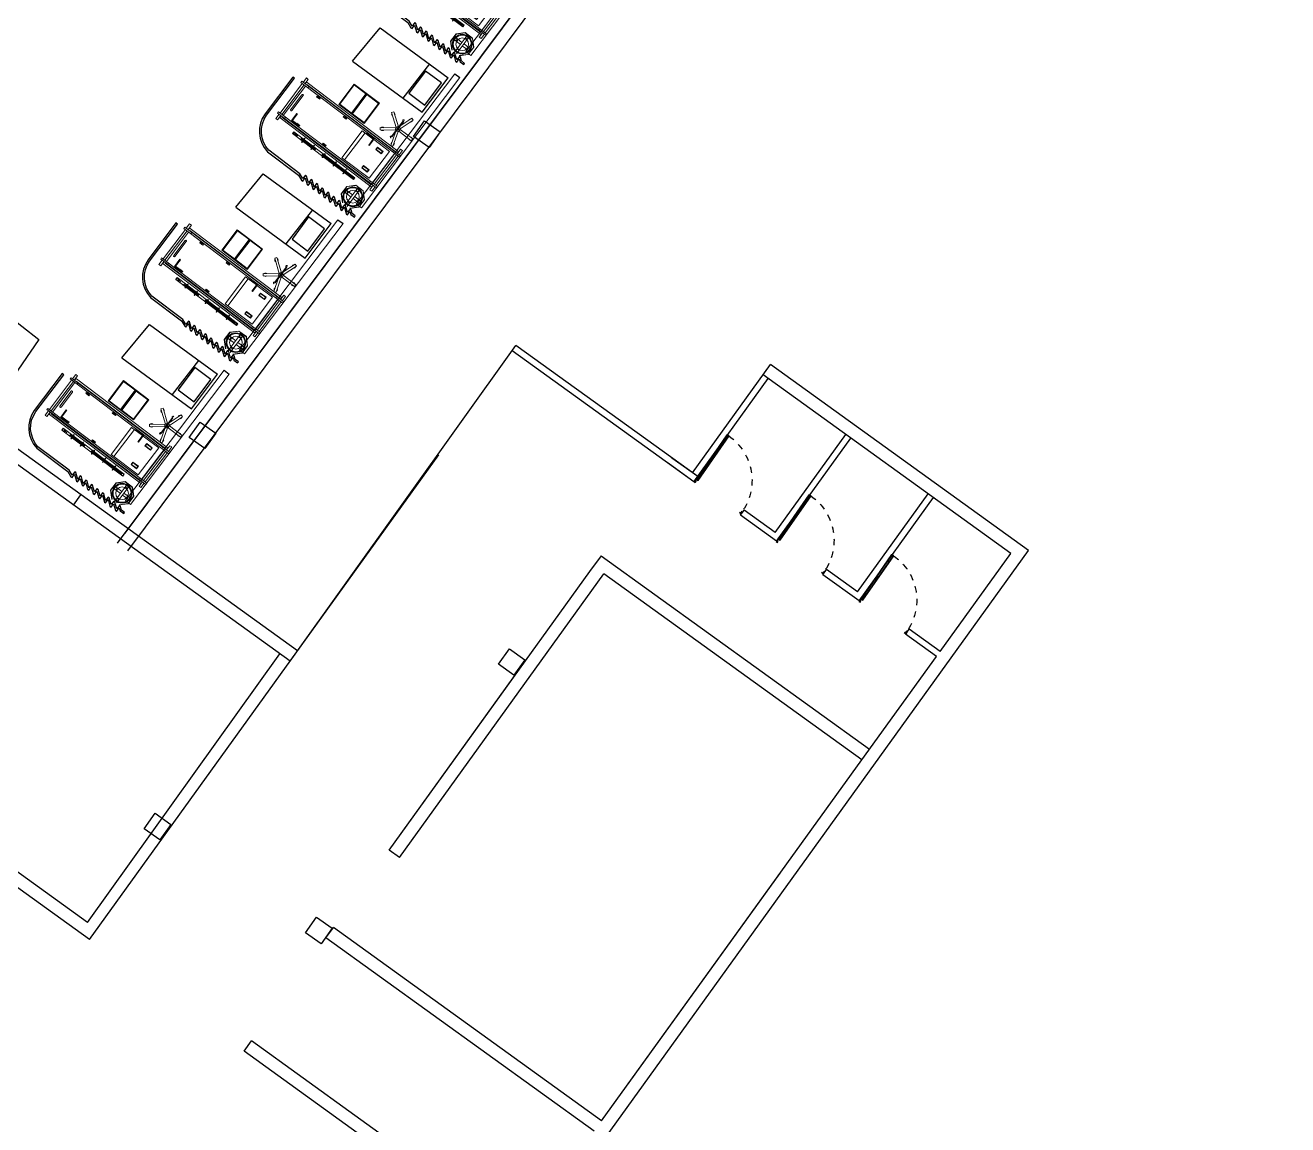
# Model space of a CAD drawing. Header units: metres. Extents: x 141303 to 146299, y 125960 to 127091.
# Drawn here: x 144685.91 to 144705.76, y 126061.99 to 126079.29 of the extents above; entities that cross this region are included whole.
import ezdxf

# ---------------------------------------------------------------- set-up
doc = ezdxf.new("R2010")
doc.units = ezdxf.units.M
doc.header["$MEASUREMENT"] = 0
for name, pattern in [('C05 _MOB-EQUIP URGENCIAS Y TOCOCIRUGÍA$0$006_URGENCIAS & TOCOCIRUGÍA$0$03.-PRIMER NIVEL GENERAL$0$XR-PLANTA 3ER NIVEL$0$DASHED', [19.05, 12.7, -6.35]), ('C05 _MOB-EQUIP URGENCIAS Y TOCOCIRUGÍA$0$006_URGENCIAS & TOCOCIRUGÍA$0$03.-PRIMER NIVEL GENERAL$0$XR-PLANTA 3ER NIVEL$0$DASHED2', [0.375, 0.25, -0.125]), ('C08_MUROS SERVICIOS$0$HIDDE100', [0.16, 0.1, -0.06])]:
    doc.linetypes.add(name, pattern=pattern)
doc.layers.add('FURNITURE', color=6, linetype='Continuous')
doc.layers.add('new column', color=4, linetype='Continuous', lineweight=25)
doc.layers.add('NVMI_WALL', color=7, linetype='Continuous', lineweight=30)
doc.layers.get('0').off()

# ---------------------------------------------------------------- blocks, each defined once
blk = doc.blocks.new('C05 _MOB-EQUIP URGENCIAS Y TOCOCIRUGÍA$0$cortina antibacterial')
blk.add_lwpolyline([(300.266, -580.673), (300.266, -580.651), (300.266, -580.673), (300.199, -580.673), (300.266, -580.761), (300.266, -580.783), (300.199, -580.783), (300.266, -580.871), (300.266, -580.893), (300.199, -580.893), (300.266, -580.981), (300.266, -581.003), (300.199, -581.003), (300.266, -581.091), (300.266, -581.113), (300.199, -581.113), (300.266, -581.201), (300.266, -581.223), (300.199, -581.223), (300.231, -581.309), (300.231, -581.921, 0.354939), (300.651, -582.281), (301.378, -582.281), (301.378, -582.311), (300.651, -582.311, -0.359051), (300.201, -581.921), (300.201, -581.313), (300.166, -581.223), (300.166, -581.201), (300.233, -581.201), (300.166, -581.113), (300.166, -581.091), (300.233, -581.091), (300.166, -581.003), (300.166, -580.981), (300.233, -580.981), (300.166, -580.893), (300.166, -580.871), (300.233, -580.871), (300.166, -580.783), (300.166, -580.761), (300.233, -580.761), (300.166, -580.673), (300.166, -580.651), (300.233, -580.651), (300.166, -580.563), (300.166, -580.541), (300.233, -580.541), (300.166, -580.453), (300.166, -580.431), (300.233, -580.431), (300.166, -580.343), (300.166, -580.321), (300.233, -580.321), (300.205, -580.281), (300.205, -580.211), (300.227, -580.211), (300.227, -580.274), (300.266, -580.321), (300.266, -580.343), (300.199, -580.343), (300.266, -580.431), (300.266, -580.453), (300.199, -580.453), (300.266, -580.541), (300.266, -580.563), (300.199, -580.563), (300.266, -580.651)], format="xyb")
blk = doc.blocks.new('bed ward')
at = {"layer": 'FURNITURE'}
for p, q in [((142390.8, 126644.899), (142391.223, 126645.43)), ((142391.223, 126645.43), (142392.307, 126644.667)), ((142390.8, 126644.899), (142391.91, 126644.116)), ((142392.007, 126644.879), (142391.6, 126644.335)), ((142391.91, 126644.116), (142392.307, 126644.667)), ((142392.41, 126644.731), (142392.492, 126644.674))]:
    blk.add_line(p, q, dxfattribs=at)
at = {"layer": 'FURNITURE', "lineweight": 0}
for p, q in [((142390.901, 126642.653, 310.935), (142392.41, 126644.731, 310.935)), ((142392.492, 126644.674, 310.935), (142390.981, 126642.594, 310.935)), ((142391.441, 126643.721, 310.935), (142391.621, 126643.968, 310.935)), ((142390.981, 126642.594, 310.935), (142390.901, 126642.653, 310.935))]:
    blk.add_line(p, q, dxfattribs=at)
at = {"layer": 'FURNITURE', "linetype": 'Continuous', "lineweight": 0}
for p, q in [((142390.016, 126644.532, 310.935), (142389.675, 126644.062, 310.935)), ((142390.044, 126644.511, 310.935), (142389.703, 126644.042, 310.935)), ((142390.068, 126644.493, 310.935), (142389.727, 126644.024, 310.935)), ((142390.006, 126644.569, 310.935), (142389.991, 126644.549, 310.935)), ((142389.991, 126644.549, 310.935), (142391.569, 126643.403, 310.935)), ((142390.006, 126644.569, 310.935), (142391.583, 126643.423, 310.935)), ((142390.08, 126644.621, 310.935), (142390.03, 126644.551, 310.935)), ((142390.109, 126644.6, 310.935), (142390.058, 126644.53, 310.935)), ((142390.077, 126644.549, 310.935), (142390.061, 126644.528, 310.935)), ((142390.08, 126644.621, 310.935), (142390.109, 126644.6, 310.935)), ((142390.086, 126644.518, 310.935), (142390.082, 126644.513, 310.935)), ((142390.086, 126644.518, 310.935), (142391.51, 126643.483, 310.935)), ((142390.091, 126644.551, 310.935), (142391.539, 126643.499, 310.935)), ((142390.117, 126644.487, 310.935), (142390.103, 126644.468, 310.935)), ((142390.596, 126644.216, 310.935), (142390.831, 126644.54, 310.935)), ((142390.61, 126644.219, 310.935), (142390.834, 126644.526, 310.935)), ((142390.831, 126644.54, 310.935), (142391.236, 126644.246, 310.935)), ((142390.834, 126644.526, 310.935), (142391.02, 126644.391, 310.935)), ((142390.014, 126644.357, 310.935), (142389.84, 126644.118, 310.935)), ((142390.033, 126644.343, 310.935), (142389.859, 126644.104, 310.935)), ((142390.254, 126644.34, 310.935), (142390.245, 126644.328, 310.935)), ((142390.245, 126644.328, 310.935), (142390.294, 126644.292, 310.935)), ((142390.254, 126644.34, 310.935), (142390.303, 126644.304, 310.935)), ((142390.303, 126644.304, 310.935), (142390.294, 126644.292, 310.935)), ((142390.796, 126644.083, 310.935), (142391.02, 126644.391, 310.935)), ((142390.799, 126644.069, 310.935), (142391.034, 126644.393, 310.935)), ((142390.812, 126644.072, 310.935), (142391.036, 126644.379, 310.935)), ((142390.999, 126643.936, 310.935), (142391.222, 126644.244, 310.935)), ((142391.001, 126643.923, 310.935), (142391.236, 126644.246, 310.935)), ((142391.036, 126644.379, 310.935), (142391.222, 126644.244, 310.935)), ((142389.661, 126644.043, 310.935), (142389.61, 126643.973, 310.935)), ((142389.651, 126644.08, 310.935), (142389.637, 126644.06, 310.935)), ((142389.637, 126644.06, 310.935), (142391.214, 126642.914, 310.935)), ((142389.651, 126644.08, 310.935), (142391.228, 126642.934, 310.935)), ((142389.94, 126644.061, 310.935), (142389.858, 126643.948, 310.935)), ((142389.949, 126644.055, 310.935), (142389.873, 126643.95, 310.935)), ((142389.94, 126644.061, 310.935), (142389.949, 126644.055, 310.935)), ((142390.596, 126644.216, 310.935), (142391.001, 126643.923, 310.935)), ((142390.61, 126644.219, 310.935), (142390.796, 126644.083, 310.935)), ((142390.812, 126644.072, 310.935), (142390.999, 126643.936, 310.935)), ((142389.61, 126643.973, 310.935), (142389.639, 126643.953, 310.935)), ((142389.689, 126644.022, 310.935), (142389.639, 126643.953, 310.935)), ((142389.692, 126644.02, 310.935), (142389.677, 126643.999, 310.935)), ((142389.679, 126643.985, 310.935), (142391.13, 126642.931, 310.935)), ((142389.713, 126644.005, 310.935), (142389.706, 126643.995, 310.935)), ((142389.706, 126643.995, 310.935), (142391.13, 126642.961, 310.935)), ((142389.762, 126643.999, 310.935), (142389.748, 126643.979, 310.935)), ((142389.858, 126643.948, 310.935), (142389.98, 126643.859, 310.935)), ((142389.873, 126643.95, 310.935), (142389.937, 126643.904, 310.935)), ((142389.939, 126643.907, 310.935), (142389.93, 126643.895, 310.935)), ((142389.939, 126643.907, 310.935), (142389.989, 126643.871, 310.935)), ((142389.989, 126643.871, 310.935), (142389.98, 126643.859, 310.935)), ((142390.675, 126644.034, 310.935), (142390.666, 126644.022, 310.935)), ((142390.666, 126644.022, 310.935), (142390.716, 126643.986, 310.935)), ((142390.675, 126644.034, 310.935), (142390.725, 126643.998, 310.935)), ((142390.725, 126643.998, 310.935), (142390.716, 126643.986, 310.935)), ((142390.537, 126643.265, 310.935), (142389.878, 126643.743, 310.935)), ((142390.558, 126643.293, 310.935), (142389.899, 126643.772, 310.935)), ((142390.007, 126643.668, 310.935), (142390.009, 126643.67, 310.935)), ((142390.007, 126643.668, 310.935), (142390.052, 126643.639, 310.935)), ((142390.009, 126643.67, 310.935), (142390.053, 126643.642, 310.935)), ((142390.089, 126643.612, 310.935), (142390.009, 126643.67, 310.935)), ((142390.046, 126643.643, 310.935), (142390.091, 126643.614, 310.935)), ((142390.973, 126643.806, 310.935), (142390.661, 126643.376, 310.935)), ((142391.017, 126643.775, 310.935), (142390.704, 126643.344, 310.935)), ((142390.973, 126643.806, 310.935), (142391.148, 126643.68, 310.935)), ((142391.038, 126643.766, 310.935), (142391.047, 126643.779, 310.935)), ((142391.087, 126643.731, 310.935), (142391.038, 126643.766, 310.935)), ((142391.169, 126643.69, 310.935), (142391.047, 126643.779, 310.935)), ((142391.078, 126643.583, 310.935), (142391.153, 126643.687, 310.935)), ((142391.087, 126643.731, 310.935), (142391.096, 126643.743, 310.935)), ((142391.087, 126643.577, 310.935), (142391.169, 126643.69, 310.935)), ((142391.153, 126643.687, 310.935), (142391.09, 126643.734, 310.935)), ((142391.157, 126643.673, 310.935), (142391.405, 126643.492, 310.935)), ((142390.157, 126643.559, 310.935), (142390.158, 126643.562, 310.935)), ((142390.157, 126643.559, 310.935), (142390.201, 126643.531, 310.935)), ((142390.238, 126643.503, 310.935), (142390.158, 126643.562, 310.935)), ((142390.158, 126643.562, 310.935), (142390.203, 126643.533, 310.935)), ((142390.194, 126643.532, 310.935), (142390.238, 126643.503, 310.935)), ((142390.196, 126643.534, 310.935), (142390.24, 126643.506, 310.935)), ((142390.238, 126643.503, 310.935), (142390.24, 126643.506, 310.935)), ((142390.361, 126643.601, 310.935), (142390.352, 126643.589, 310.935)), ((142390.352, 126643.589, 310.935), (142390.401, 126643.553, 310.935)), ((142390.361, 126643.601, 310.935), (142390.41, 126643.565, 310.935)), ((142390.41, 126643.565, 310.935), (142390.401, 126643.553, 310.935)), ((142391.087, 126643.577, 310.935), (142391.078, 126643.583, 310.935)), ((142391.405, 126643.492, 310.935), (142391.093, 126643.062, 310.935)), ((142391.492, 126643.459, 310.935), (142391.13, 126642.961, 310.935)), ((142391.517, 126643.441, 310.935), (142391.176, 126642.972, 310.935)), ((142391.216, 126643.555, 310.935), (142391.189, 126643.518, 310.935)), ((142391.189, 126643.518, 310.935), (142391.278, 126643.453, 310.935)), ((142391.217, 126643.546, 310.935), (142391.197, 126643.519, 310.935)), ((142391.197, 126643.519, 310.935), (142391.276, 126643.461, 310.935)), ((142391.216, 126643.555, 310.935), (142391.305, 126643.49, 310.935)), ((142391.217, 126643.546, 310.935), (142391.296, 126643.489, 310.935)), ((142391.296, 126643.489, 310.935), (142391.276, 126643.461, 310.935)), ((142391.305, 126643.49, 310.935), (142391.278, 126643.453, 310.935)), ((142391.472, 126643.504, 310.935), (142391.458, 126643.484, 310.935)), ((142391.51, 126643.483, 310.935), (142391.506, 126643.478, 310.935)), ((142391.541, 126643.485, 310.935), (142391.526, 126643.464, 310.935)), ((142391.581, 126643.53, 310.935), (142391.531, 126643.461, 310.935)), ((142391.61, 126643.51, 310.935), (142391.559, 126643.44, 310.935)), ((142391.581, 126643.53, 310.935), (142391.61, 126643.51, 310.935)), ((142390.508, 126643.304, 310.935), (142390.51, 126643.306, 310.935)), ((142390.508, 126643.304, 310.935), (142390.552, 126643.276, 310.935)), ((142390.51, 126643.306, 310.935), (142390.554, 126643.278, 310.935)), ((142390.59, 126643.248, 310.935), (142390.51, 126643.306, 310.935)), ((142390.545, 126643.276, 310.935), (142390.59, 126643.248, 310.935)), ((142390.547, 126643.279, 310.935), (142390.591, 126643.251, 310.935)), ((142390.549, 126643.281, 310.935), (142390.571, 126643.312, 310.935)), ((142390.59, 126643.248, 310.935), (142390.591, 126643.251, 310.935)), ((142390.661, 126643.376, 310.935), (142391.093, 126643.062, 310.935)), ((142391.002, 126643.26, 310.935), (142390.975, 126643.223, 310.935)), ((142391.003, 126643.252, 310.935), (142390.983, 126643.224, 310.935)), ((142391.002, 126643.26, 310.935), (142391.091, 126643.196, 310.935)), ((142391.003, 126643.252, 310.935), (142391.083, 126643.194, 310.935)), ((142391.545, 126643.421, 310.935), (142391.204, 126642.952, 310.935)), ((142391.583, 126643.423, 310.935), (142391.569, 126643.403, 310.935)), ((142390.667, 126643.188, 310.935), (142390.669, 126643.191, 310.935)), ((142390.667, 126643.188, 310.935), (142390.711, 126643.16, 310.935)), ((142390.669, 126643.191, 310.935), (142390.713, 126643.163, 310.935)), ((142390.749, 126643.133, 310.935), (142390.669, 126643.191, 310.935)), ((142390.704, 126643.161, 310.935), (142390.749, 126643.133, 310.935)), ((142390.706, 126643.163, 310.935), (142390.75, 126643.135, 310.935)), ((142390.749, 126643.133, 310.935), (142390.75, 126643.135, 310.935)), ((142390.975, 126643.223, 310.935), (142391.064, 126643.158, 310.935)), ((142390.983, 126643.224, 310.935), (142391.063, 126643.167, 310.935)), ((142391.083, 126643.194, 310.935), (142391.063, 126643.167, 310.935)), ((142391.091, 126643.196, 310.935), (142391.064, 126643.158, 310.935)), ((142390.66, 126642.811, 310.935), (142390.746, 126642.929, 310.935)), ((142390.663, 126642.808, 310.935), (142390.749, 126642.926, 310.935)), ((142390.691, 126642.853, 310.935), (142390.748, 126642.812, 310.935)), ((142390.704, 126642.844, 310.935), (142390.727, 126642.877, 310.935)), ((142390.707, 126642.842, 310.935), (142390.73, 126642.874, 310.935)), ((142390.707, 126642.857, 310.935), (142390.717, 126642.869, 310.935)), ((142390.707, 126642.857, 310.935), (142390.711, 126642.854, 310.935)), ((142390.715, 126642.886, 310.935), (142390.772, 126642.845, 310.935)), ((142390.717, 126642.869, 310.935), (142390.72, 126642.867, 310.935)), ((142390.719, 126642.858, 310.935), (142390.729, 126642.851, 310.935)), ((142390.727, 126642.877, 310.935), (142390.73, 126642.874, 310.935)), ((142390.743, 126642.816, 310.935), (142390.767, 126642.849, 310.935)), ((142390.746, 126642.929, 310.935), (142390.888, 126642.951, 310.935)), ((142390.746, 126642.925, 310.935), (142390.889, 126642.947, 310.935)), ((142390.886, 126642.948, 310.935), (142391.004, 126642.862, 310.935)), ((142390.888, 126642.951, 310.935), (142391.006, 126642.866, 310.935)), ((142390.89, 126642.864, 310.935), (142390.931, 126642.921, 310.935)), ((142390.89, 126642.864, 310.935), (142390.923, 126642.84, 310.935)), ((142390.893, 126642.869, 310.935), (142390.926, 126642.845, 310.935)), ((142390.923, 126642.84, 310.935), (142390.964, 126642.896, 310.935)), ((142391.025, 126642.722, 310.935), (142391.002, 126642.865, 310.935)), ((142391.029, 126642.723, 310.935), (142391.006, 126642.866, 310.935)), ((142391.117, 126643.015, 310.935), (142391.103, 126642.996, 310.935)), ((142391.162, 126642.953, 310.935), (142391.111, 126642.883, 310.935)), ((142391.111, 126642.883, 310.935), (142391.139, 126642.863, 310.935)), ((142391.19, 126642.932, 310.935), (142391.139, 126642.863, 310.935)), ((142391.159, 126642.955, 310.935), (142391.144, 126642.934, 310.935)), ((142391.228, 126642.934, 310.935), (142391.214, 126642.914, 310.935)), ((142390.683, 126642.668, 310.935), (142390.66, 126642.811, 310.935)), ((142390.687, 126642.669, 310.935), (142390.664, 126642.811, 310.935)), ((142390.704, 126642.844, 310.935), (142390.707, 126642.842, 310.935)), ((142390.725, 126642.637, 310.935), (142390.766, 126642.694, 310.935)), ((142390.748, 126642.812, 310.935), (142390.772, 126642.845, 310.935)), ((142390.758, 126642.613, 310.935), (142390.799, 126642.67, 310.935)), ((142390.763, 126642.689, 310.935), (142390.796, 126642.665, 310.935)), ((142390.766, 126642.694, 310.935), (142390.799, 126642.67, 310.935)), ((142390.917, 126642.689, 310.935), (142390.941, 126642.722, 310.935)), ((142390.917, 126642.689, 310.935), (142390.974, 126642.647, 310.935)), ((142390.922, 126642.685, 310.935), (142390.946, 126642.718, 310.935)), ((142390.94, 126642.607, 310.935), (142391.026, 126642.726, 310.935)), ((142390.941, 126642.722, 310.935), (142390.998, 126642.681, 310.935)), ((142390.943, 126642.605, 310.935), (142391.029, 126642.723, 310.935)), ((142390.959, 126642.659, 310.935), (142390.982, 126642.692, 310.935)), ((142390.959, 126642.659, 310.935), (142390.962, 126642.657, 310.935)), ((142390.962, 126642.657, 310.935), (142390.985, 126642.689, 310.935)), ((142390.965, 126642.679, 310.935), (142390.97, 126642.676, 310.935)), ((142390.969, 126642.667, 310.935), (142390.972, 126642.664, 310.935)), ((142390.972, 126642.664, 310.935), (142390.981, 126642.677, 310.935)), ((142390.978, 126642.68, 310.935), (142390.981, 126642.677, 310.935)), ((142390.982, 126642.692, 310.935), (142390.985, 126642.689, 310.935)), ((142390.8, 126642.586, 310.935), (142390.943, 126642.609, 310.935)), ((142390.801, 126642.582, 310.935), (142390.943, 126642.605, 310.935))]:
    blk.add_line(p, q, dxfattribs=at)
at = {"layer": 'FURNITURE', "linetype": 'C05 _MOB-EQUIP URGENCIAS Y TOCOCIRUGÍA$0$006_URGENCIAS & TOCOCIRUGÍA$0$03.-PRIMER NIVEL GENERAL$0$XR-PLANTA 3ER NIVEL$0$DASHED2', "lineweight": 0}
for p, q in [((142389.878, 126643.743, 310.935), (142389.899, 126643.772, 310.935)), ((142389.883, 126643.746, 310.935), (142389.898, 126643.766, 310.935)), ((142389.906, 126643.726, 310.935), (142389.884, 126643.742, 310.935)), ((142389.924, 126643.75, 310.935), (142389.902, 126643.767, 310.935)), ((142389.91, 126643.727, 310.935), (142389.924, 126643.747, 310.935)), ((142390.544, 126643.274, 310.935), (142389.914, 126643.732, 310.935)), ((142390.551, 126643.283, 310.935), (142389.92, 126643.741, 310.935)), ((142390.023, 126643.61, 310.935), (142390.045, 126643.64, 310.935)), ((142390.045, 126643.64, 310.935), (142390.089, 126643.612, 310.935)), ((142390.048, 126643.645, 310.935), (142390.07, 126643.675, 310.935)), ((142390.053, 126643.642, 310.935), (142390.075, 126643.672, 310.935)), ((142390.075, 126643.672, 310.935), (142390.07, 126643.675, 310.935)), ((142390.027, 126643.607, 310.935), (142390.023, 126643.61, 310.935)), ((142390.027, 126643.607, 310.935), (142390.05, 126643.637, 310.935)), ((142390.089, 126643.612, 310.935), (142390.091, 126643.614, 310.935)), ((142390.172, 126643.501, 310.935), (142390.194, 126643.532, 310.935)), ((142390.177, 126643.498, 310.935), (142390.172, 126643.501, 310.935)), ((142390.177, 126643.498, 310.935), (142390.199, 126643.528, 310.935)), ((142390.198, 126643.537, 310.935), (142390.22, 126643.567, 310.935)), ((142390.203, 126643.533, 310.935), (142390.224, 126643.564, 310.935)), ((142390.224, 126643.564, 310.935), (142390.22, 126643.567, 310.935)), ((142390.352, 126643.384, 310.935), (142390.387, 126643.433, 310.935)), ((142390.361, 126643.377, 310.935), (142390.397, 126643.426, 310.935)), ((142390.524, 126643.246, 310.935), (142390.545, 126643.276, 310.935)), ((142390.528, 126643.243, 310.935), (142390.524, 126643.246, 310.935)), ((142390.528, 126643.243, 310.935), (142390.55, 126643.273, 310.935)), ((142390.696, 126643.149, 310.935), (142390.542, 126643.261, 310.935)), ((142390.703, 126643.159, 310.935), (142390.549, 126643.271, 310.935)), ((142390.554, 126643.278, 310.935), (142390.576, 126643.308, 310.935)), ((142390.709, 126643.168, 310.935), (142390.555, 126643.28, 310.935)), ((142390.717, 126643.178, 310.935), (142390.562, 126643.29, 310.935)), ((142390.576, 126643.308, 310.935), (142390.571, 126643.312, 310.935)), ((142390.682, 126643.131, 310.935), (142390.704, 126643.161, 310.935)), ((142390.687, 126643.127, 310.935), (142390.682, 126643.131, 310.935)), ((142390.687, 126643.127, 310.935), (142390.709, 126643.158, 310.935)), ((142390.849, 126643.038, 310.935), (142390.701, 126643.146, 310.935)), ((142390.708, 126643.166, 310.935), (142390.73, 126643.196, 310.935)), ((142390.828, 126643.068, 310.935), (142390.708, 126643.156, 310.935)), ((142390.713, 126643.163, 310.935), (142390.735, 126643.193, 310.935)), ((142390.835, 126643.077, 310.935), (142390.714, 126643.165, 310.935)), ((142390.87, 126643.066, 310.935), (142390.721, 126643.174, 310.935)), ((142390.735, 126643.193, 310.935), (142390.73, 126643.196, 310.935)), ((142390.824, 126643.063, 310.935), (142390.839, 126643.083, 310.935)), ((142390.847, 126643.043, 310.935), (142390.825, 126643.059, 310.935)), ((142390.864, 126643.067, 310.935), (142390.842, 126643.083, 310.935)), ((142390.849, 126643.038, 310.935), (142390.87, 126643.066, 310.935)), ((142390.85, 126643.044, 310.935), (142390.865, 126643.064, 310.935))]:
    blk.add_line(p, q, dxfattribs=at)
at = {"layer": 'FURNITURE', "linetype": 'C05 _MOB-EQUIP URGENCIAS Y TOCOCIRUGÍA$0$006_URGENCIAS & TOCOCIRUGÍA$0$03.-PRIMER NIVEL GENERAL$0$XR-PLANTA 3ER NIVEL$0$DASHED', "lineweight": 0}
for p, q in [((142390.766, 126642.694, 310.935), (142390.89, 126642.864, 310.935)), ((142390.748, 126642.812, 310.935), (142390.816, 126642.762, 310.935)), ((142390.772, 126642.845, 310.935), (142390.84, 126642.796, 310.935)), ((142390.799, 126642.67, 310.935), (142390.923, 126642.84, 310.935)), ((142390.849, 126642.738, 310.935), (142390.917, 126642.689, 310.935)), ((142390.873, 126642.771, 310.935), (142390.941, 126642.722, 310.935))]:
    blk.add_line(p, q, dxfattribs=at)
at = {"layer": 'FURNITURE'}
blk.add_lwpolyline([(142391.695, 126644.412), (142391.949, 126644.229), (142392.204, 126644.583), (142391.95, 126644.766)], close=True, dxfattribs=at)
at = {"layer": 'FURNITURE', "lineweight": 0, "elevation": 310.935}
for points in [[(142391.539, 126643.88), (142391.462, 126644.116), (142391.428, 126644.105), (142391.504, 126643.869)], [(142391.5, 126643.863), (142391.252, 126643.862), (142391.252, 126643.826), (142391.5, 126643.827)], [(142391.546, 126643.812), (142391.746, 126643.666), (142391.768, 126643.695), (142391.567, 126643.841)], [(142391.567, 126643.848), (142391.771, 126643.989), (142391.75, 126644.019), (142391.563, 126643.889)], [(142391.496, 126643.797), (142391.426, 126643.585), (142391.46, 126643.574), (142391.538, 126643.809)]]:
    blk.add_lwpolyline(points, dxfattribs=at)
blk.add_lwpolyline([(142391.632, 126643.983, 2.414214), (142391.621, 126643.969), (142391.614, 126643.974), (142391.434, 126643.726), (142391.441, 126643.721, 2.414214), (142391.43, 126643.706)], format="xyb", dxfattribs=at)
at = {"layer": 'FURNITURE', "linetype": 'C05 _MOB-EQUIP URGENCIAS Y TOCOCIRUGÍA$0$006_URGENCIAS & TOCOCIRUGÍA$0$03.-PRIMER NIVEL GENERAL$0$XR-PLANTA 3ER NIVEL$0$DASHED2', "lineweight": 0}
for centre, radius in [((142389.903, 126643.747, 310.935), 0.000769), ((142389.953, 126643.71, 310.935), 0.003), ((142390.148, 126643.569, 310.935), 0.003), ((142390.601, 126643.24, 310.935), 0.003), ((142390.795, 126643.099, 310.935), 0.003), ((142390.845, 126643.062, 310.935), 0.000769)]:
    blk.add_circle(centre, radius, dxfattribs=at)
at = {"layer": 'FURNITURE', "linetype": 'Continuous', "lineweight": 0}
for radius in [0.155, 0.142, 0.1]:
    blk.add_circle((142390.844, 126642.767, 310.935), radius, dxfattribs=at)
for centre, radius, start, end in [((142390.085, 126644.543, 310.935), 0.01, 54.006, 144.006), ((142390.024, 126644.35, 310.935), 0.012, 324.006, 144.006), ((142389.85, 126644.111, 310.935), 0.012, 144.006, 324.006), ((142389.685, 126643.993, 310.935), 0.01, 144.006, 234.006), ((142391.533, 126643.491, 310.935), 0.01, 324.006, 54.006), ((142390.844, 126642.767, 310.935), 0.149, 144.006, 324.006), ((142391.136, 126642.939, 310.935), 0.01, 234.006, 324.006)]:
    blk.add_arc(centre, radius, start, end, dxfattribs=at)
at = {"layer": 'FURNITURE', "lineweight": 0}
for centre, radius, start, end in [((142391.456, 126644.076, 310.935), 0.027, 149.7619, 246.1412), ((142391.456, 126644.076, 310.935), 0.027, 329.7619, 66.1412), ((142391.288, 126643.844, 310.935), 0.027, 41.943, 138.3224), ((142391.531, 126643.845, 310.935), 0.036, 68.4835, 219.5285), ((142391.531, 126643.845, 310.935), 0.036, 234.006, 54.006), ((142391.531, 126643.845, 310.935), 0.018, 84.006, 204.006), ((142391.531, 126643.845, 310.935), 0.018, 234.006, 54.006), ((142391.731, 126643.983, 310.935), 0.027, 76.5671, 172.9465), ((142391.731, 126643.983, 310.935), 0.027, 256.5671, 352.9465), ((142391.288, 126643.844, 310.935), 0.027, 221.943, 318.3224), ((142391.728, 126643.702, 310.935), 0.027, 185.7848, 282.1642), ((142391.728, 126643.702, 310.935), 0.027, 5.7848, 102.1642), ((142391.455, 126643.614, 310.935), 0.027, 113.508, 209.8874), ((142391.455, 126643.614, 310.935), 0.027, 293.508, 29.8874)]:
    blk.add_arc(centre, radius, start, end, dxfattribs=at)
at = {"layer": 'FURNITURE', "linetype": 'C05 _MOB-EQUIP URGENCIAS Y TOCOCIRUGÍA$0$006_URGENCIAS & TOCOCIRUGÍA$0$03.-PRIMER NIVEL GENERAL$0$XR-PLANTA 3ER NIVEL$0$DASHED2', "lineweight": 0}
for centre, radius, start, end in [((142389.885, 126643.744, 310.935), 0.0025, 144.006, 234.006), ((142389.9, 126643.765, 310.935), 0.0025, 54.006, 144.006), ((142389.908, 126643.728, 310.935), 0.0025, 234.006, 324.006), ((142389.922, 126643.748, 310.935), 0.0025, 324.006, 54.006), ((142390.356, 126643.38, 310.935), 0.0058, 144.006, 324.006), ((142390.392, 126643.429, 310.935), 0.0058, 324.006, 144.006), ((142390.826, 126643.061, 310.935), 0.0025, 144.006, 234.006), ((142390.841, 126643.081, 310.935), 0.0025, 54.006, 144.006), ((142390.863, 126643.065, 310.935), 0.0025, 324.006, 54.006), ((142390.848, 126643.045, 310.935), 0.0025, 234.006, 324.006)]:
    blk.add_arc(centre, radius, start, end, dxfattribs=at)
at = {"layer": 'FURNITURE', "lineweight": 0, "xscale": -1, "rotation": 234.0059966302266}
blk.add_blockref('C05 _MOB-EQUIP URGENCIAS Y TOCOCIRUGÍA$0$cortina antibacterial', (142683.881, 126058.568, 310.935), dxfattribs=at)
blk = doc.blocks.new('C08_MUROS SERVICIOS$0$DOOR 1.20')
at = {"linetype": 'C08_MUROS SERVICIOS$0$HIDDE100'}
blk.add_lwpolyline([(187.586, 86.339, -0.424767), (188.786, 87.579)], format="xyb", dxfattribs=at)
at = {"linetype": 'ByBlock'}
blk.add_lwpolyline([(188.826, 86.379), (188.826, 87.579), (188.786, 87.579), (188.786, 86.379), (188.826, 86.379)], dxfattribs=at)
for points in [[(188.826, 87.559), (188.786, 87.559), (188.786, 87.579), (188.826, 87.579)], [(188.821, 87.41), (188.791, 87.41), (188.791, 87.419), (188.821, 87.419)], [(188.796, 87.419), (188.816, 87.419), (188.816, 87.41), (188.796, 87.41)], [(188.791, 86.999), (188.821, 86.999), (188.821, 86.919), (188.791, 86.919)], [(188.826, 86.379), (188.786, 86.379), (188.786, 86.399), (188.826, 86.399)], [(188.821, 86.469), (188.791, 86.469), (188.791, 86.479), (188.821, 86.479)], [(188.796, 86.479), (188.816, 86.479), (188.816, 86.469), (188.796, 86.469)]]:
    blk.add_lwpolyline(points, close=True)
blk.add_lwpolyline([(188.821, 86.399), (188.821, 87.559), (188.791, 87.559), (188.791, 86.399)], close=True, dxfattribs=at)
for points in [[(187.576, 86.379), (187.576, 86.309), (187.606, 86.309), (187.606, 86.339), (187.586, 86.339), (187.586, 86.379), (187.576, 86.379)], [(188.836, 86.379), (188.836, 86.309), (188.806, 86.309), (188.806, 86.339), (188.826, 86.339), (188.826, 86.379), (188.836, 86.379)]]:
    blk.add_lwpolyline(points)

msp = doc.modelspace()

# ---------------------------------------------------------------- linework, layer by layer
at = {"layer": 'new column'}
for p, q in [((144692.01418, 126077.53672), (144692.18812, 126077.78115)), ((144692.18812, 126077.78115), (144692.43255, 126077.60721)), ((144692.25861, 126077.36278), (144692.01418, 126077.53672)), ((144692.43255, 126077.60721), (144692.25861, 126077.36278)), ((144688.48716, 126072.80041), (144688.6611, 126073.04484)), ((144688.6611, 126073.04484), (144688.90552, 126072.8709)), ((144688.73159, 126072.62647), (144688.48716, 126072.80041)), ((144688.90552, 126072.8709), (144688.73159, 126072.62647)), ((144693.34854, 126069.23534), (144693.52248, 126069.47976)), ((144693.52248, 126069.47976), (144693.7669, 126069.30583)), ((144693.59296, 126069.0614), (144693.34854, 126069.23534)), ((144693.7669, 126069.30583), (144693.59296, 126069.0614)), ((144687.7804, 126066.64619), (144687.95434, 126066.89062)), ((144687.95434, 126066.89062), (144688.19877, 126066.71668)), ((144688.02483, 126066.47225), (144687.7804, 126066.64619)), ((144688.19877, 126066.71668), (144688.02483, 126066.47225)), ((144690.31662, 126065.01335), (144690.49056, 126065.25778)), ((144690.49056, 126065.25778), (144690.73499, 126065.08384)), ((144690.56105, 126064.83941), (144690.31662, 126065.01335)), ((144690.73499, 126065.08384), (144690.56105, 126064.83941))]:
    msp.add_line(p, q, dxfattribs=at)
at = {"layer": 'NVMI_WALL'}
for p, q in [((144687.52179, 126071.01844), (144705.76044, 126095.46132)), ((144687.36149, 126071.13805), (144702.08227, 126090.86638)), ((144687.4811, 126071.29835), (144698.84387, 126086.52638)), ((144690.19077, 126069.44498), (144676.15702, 126079.56017)), ((144690.07446, 126069.28228), (144676.04008, 126079.39792)), ((144690.07446, 126069.28228), (144693.62359, 126074.24696)), ((144696.42372, 126072.10542), (144693.56543, 126074.16561)), ((144696.48219, 126072.18655), (144693.62359, 126074.24696)), ((144696.40107, 126072.24502), (144697.62898, 126073.94861)), ((144701.68516, 126071.02502), (144697.62898, 126073.94861)), ((144696.42372, 126072.10542), (144697.59316, 126073.72789)), ((144701.40597, 126070.97971), (144697.51203, 126073.78637)), ((144697.69904, 126071.30947), (144698.81001, 126072.85082)), ((144697.7217, 126071.16987), (144698.89114, 126072.79234)), ((144686.91888, 126064.90425), (144692.41333, 126072.52722)), ((144696.42372, 126072.10542), (144696.0181, 126072.39778)), ((144696.48219, 126072.18655), (144696.07657, 126072.47891)), ((144686.66662, 126071.73856), (144686.78293, 126071.90127)), ((144686.66662, 126071.73856), (144686.78293, 126071.90127)), ((144698.99702, 126070.37392), (144700.10799, 126071.91526)), ((144699.01967, 126070.23432), (144700.18911, 126071.85679)), ((144697.15383, 126071.57918), (144697.2123, 126071.6603)), ((144697.7217, 126071.16987), (144697.15383, 126071.57918)), ((144697.7217, 126071.16987), (144697.15383, 126071.57918)), ((144697.69904, 126071.30947), (144697.2123, 126071.6603)), ((144697.69904, 126071.30947), (144697.2123, 126071.6603)), ((144684.72667, 126047.49693), (144701.68516, 126071.02502)), ((144694.78857, 126070.69194), (144694.96886, 126070.94207)), ((144694.78857, 126070.69194), (144694.96886, 126070.94207)), ((144699.18241, 126067.89477), (144694.96398, 126070.93531)), ((144700.295, 126069.43837), (144701.40597, 126070.97971)), ((144691.63108, 126066.31126), (144694.78857, 126070.69194)), ((144691.79333, 126066.19432), (144695.00929, 126070.65612)), ((144699.06547, 126067.73252), (144695.00929, 126070.65612)), ((144698.45181, 126070.64363), (144698.51028, 126070.72475)), ((144699.01967, 126070.23432), (144698.45181, 126070.64363)), ((144699.01967, 126070.23432), (144698.45181, 126070.64363)), ((144698.99702, 126070.37392), (144698.51028, 126070.72475)), ((144698.99702, 126070.37392), (144698.51028, 126070.72475)), ((144699.74979, 126069.70807), (144699.80826, 126069.7892)), ((144700.295, 126069.43837), (144699.80826, 126069.7892)), ((144700.23653, 126069.35724), (144699.74979, 126069.70807)), ((144700.23653, 126069.35724), (144699.74979, 126069.70807)), ((144686.88999, 126065.17161), (144689.91221, 126069.39922)), ((144699.06547, 126067.73252), (144700.23653, 126069.35724)), ((144691.63108, 126066.31126), (144693.6776, 126069.15059)), ((144691.63108, 126066.31126), (144693.6776, 126069.15059)), ((144686.91888, 126064.90425), (144681.16346, 126069.05261)), ((144688.75161, 126067.77439), (144688.75036, 126067.77529)), ((144694.97243, 126062.05387), (144699.06547, 126067.73252)), ((144694.97243, 126062.05387), (144699.06547, 126067.73252)), ((144686.88999, 126065.17161), (144683.79524, 126067.40223)), ((144691.79333, 126066.19432), (144691.63108, 126066.31126)), ((144694.97243, 126062.05387), (144697.77908, 126065.9478)), ((144694.97243, 126062.05387), (144697.77908, 126065.9478)), ((144690.63706, 126064.93216), (144690.754, 126065.09441)), ((144690.63706, 126064.93216), (144690.754, 126065.09441)), ((144690.63706, 126064.93216), (144690.754, 126065.09441)), ((144694.97243, 126062.05387), (144690.754, 126065.09441)), ((144694.85549, 126061.89162), (144690.63706, 126064.93216)), ((144689.35068, 126063.14744), (144689.46762, 126063.30969)), ((144689.35068, 126063.14744), (144689.46762, 126063.30969)), ((144689.35068, 126063.14744), (144689.46762, 126063.30969)), ((144693.68605, 126060.26915), (144689.46762, 126063.30969)), ((144693.5691, 126060.1069), (144689.35068, 126063.14744))]:
    msp.add_line(p, q, dxfattribs=at)

# ---------------------------------------------------------------- block references
at = {"layer": 'FURNITURE'}
for p, rotation in [((-79.42563, 2165.50395), 358.910920392061), ((-81.14527, 2163.10429), 358.910920392061), ((-82.98372, 2160.80965), 358.910920392061), ((16388.16408, 266978.42162), 270.6684327277618), ((-84.77293, 2158.44068), 358.910920392061)]:
    msp.add_blockref('bed ward', p, dxfattribs=dict(at, rotation=rotation))
at = {"layer": 'FURNITURE', "xscale": -0.7088458887546228, "yscale": 0.7088458887546228, "zscale": 0.7088458887546228, "rotation": 325.2834132662443}
for p in [(144771.61146, 125945.58464), (144772.90108, 125944.64238), (144774.2022, 125943.70131)]:
    msp.add_blockref('C08_MUROS SERVICIOS$0$DOOR 1.20', p, dxfattribs=at)

doc.saveas('drawing.dxf')
